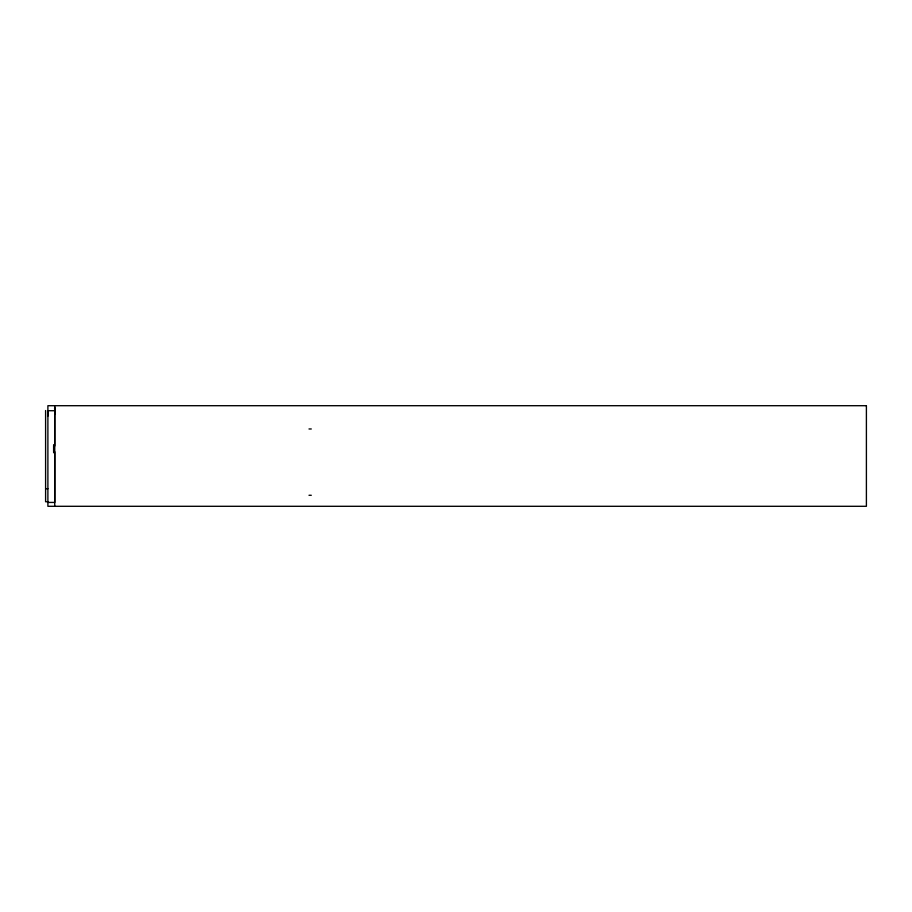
<?xml version="1.0" encoding="UTF-8"?>
<svg xmlns="http://www.w3.org/2000/svg" width="912" height="912" viewBox="0 0 912 912"><rect width="100%" height="100%" fill="white"/><g stroke="black" fill="none" stroke-linecap="round" stroke-linejoin="round"><path stroke-width="1.37" d="M53.648 452.762L53.648 444.657M54.743 446.014L54.72 407.504L54.72 414.458M54.743 451.714L54.743 502.432L47.891 502.432M47.891 416.1L47.926 411.187M54.526 408.667L54.72 409.385M54.72 410.206L54.72 412.384M47.937 410.719L54.731 410.719M308.997 428.971L311.288 428.971M45.6 488.729L47.891 488.729M308.997 495.273L311.288 495.273M47.891 501.748L45.6 501.748L45.6 410.525M54.743 405.703L54.743 506.297M53.648 445.751L53.648 451.668M866.4 405.703L47.891 405.703L47.891 506.297L866.4 506.297L866.4 405.703"/></g></svg>
